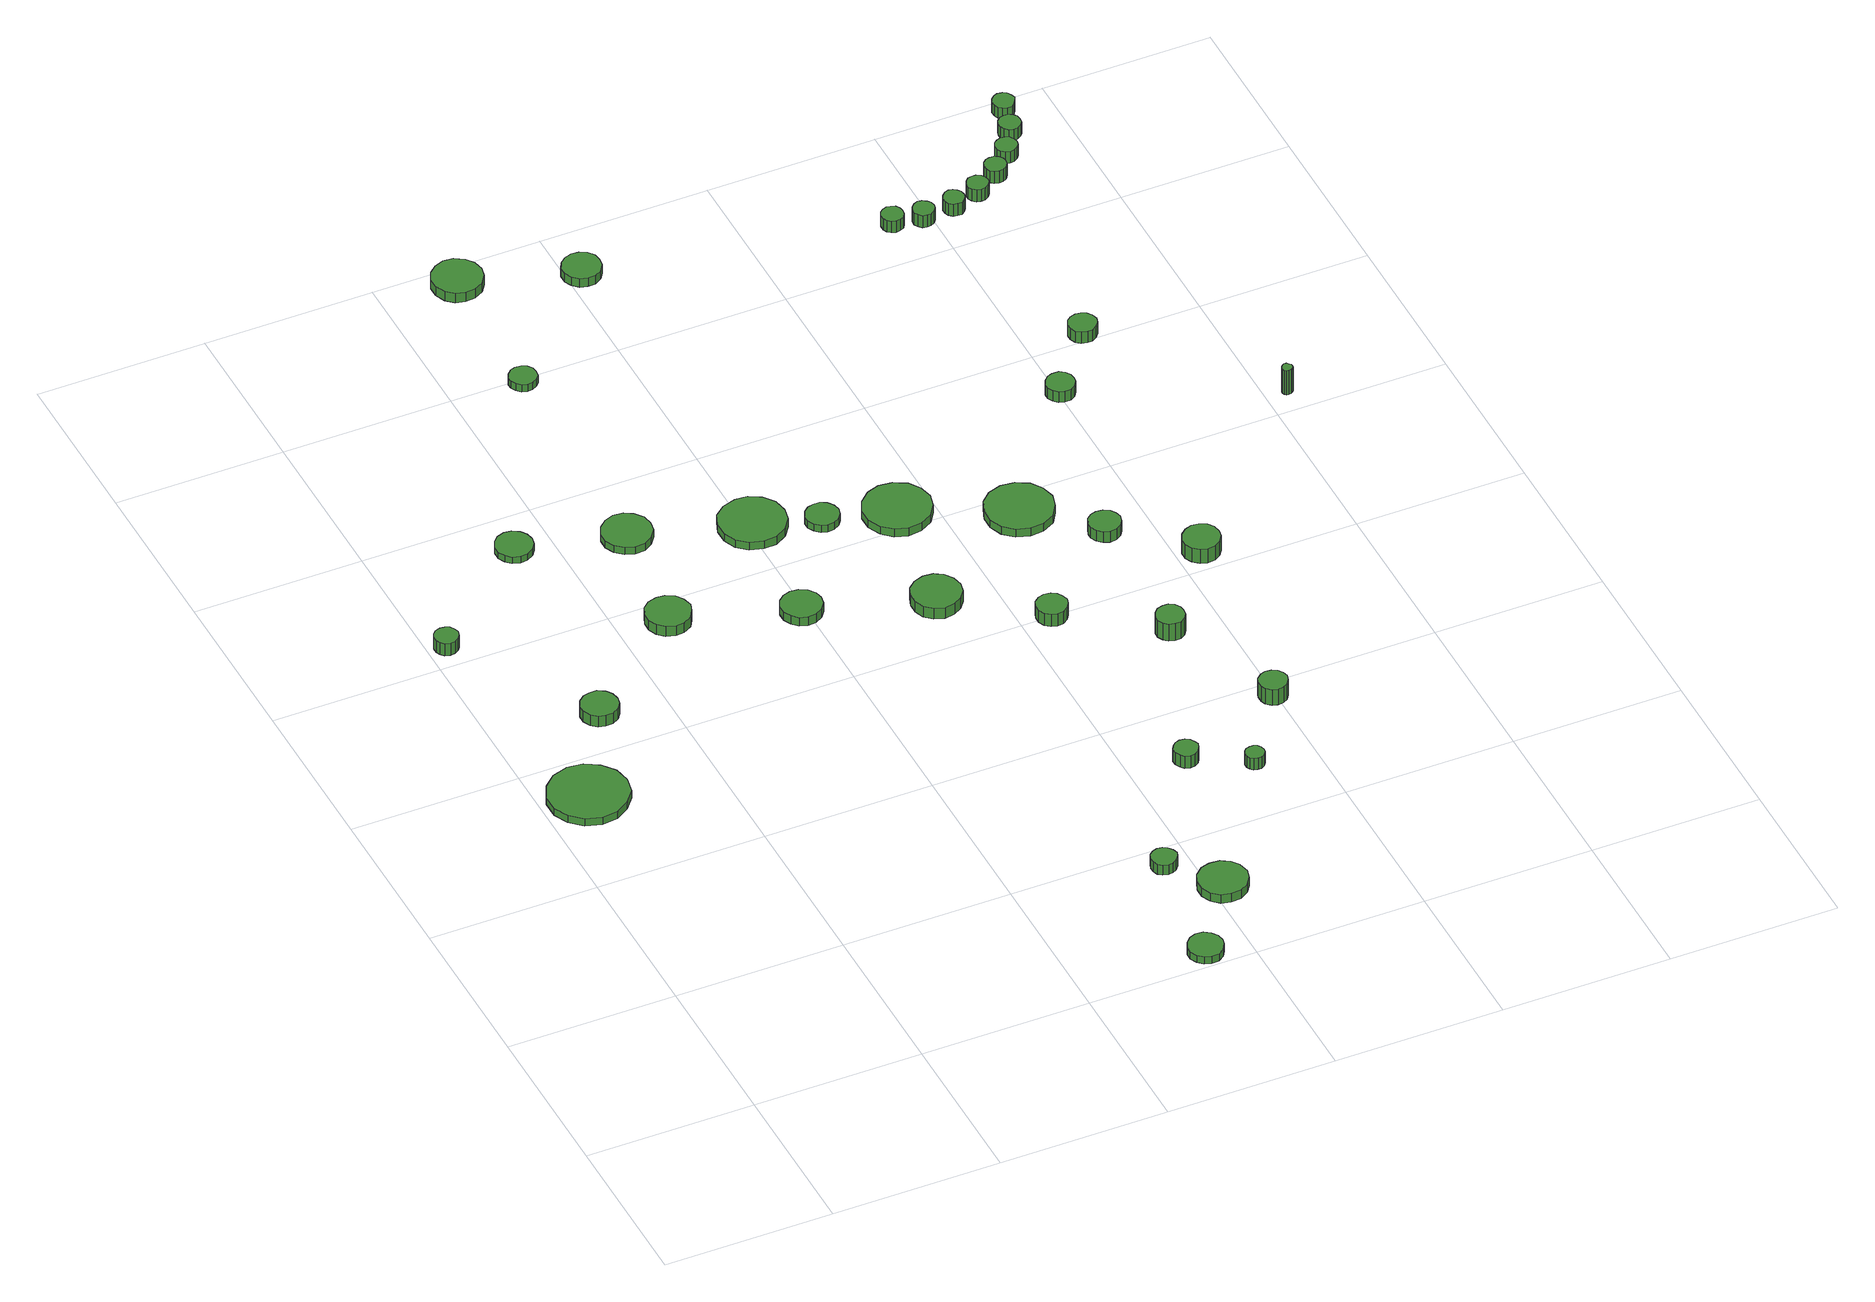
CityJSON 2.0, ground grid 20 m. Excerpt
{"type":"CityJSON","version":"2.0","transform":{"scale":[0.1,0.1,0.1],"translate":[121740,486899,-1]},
"CityObjects":{
"tree1":{"type":"SolitaryVegetationObject","attributes":{"function":"something"},"geometry":[{"type":"MultiSurface","lod":"1","boundaries":[[[0,1,2,3,4,5,6,7,8,9,10,11,12,13,14]],[[15,16,17,18,19,20,21,22,23,24,25,26,27,28,29]],[[0,29,28,1]],[[1,28,27,2]],[[2,27,26,3]],[[3,26,25,4]],[[4,25,24,5]],[[5,24,23,6]],[[6,23,22,7]],[[7,22,21,8]],[[8,21,20,9]],[[9,20,19,10]],[[10,19,18,11]],[[11,18,17,12]],[[12,17,16,13]],[[13,16,15,14]],[[14,15,29,0]]]}]},
"tree2":{"type":"SolitaryVegetationObject","attributes":{"function":"something"},"geometry":[{"type":"MultiSurface","lod":"1","boundaries":[[[30,31,32,33,34,35,36,37,38,39,40,41,42,43,44]],[[45,46,47,48,49,50,51,52,53,54,55,56,57,58,59]],[[30,59,58,31]],[[31,58,57,32]],[[32,57,56,33]],[[33,56,55,34]],[[34,55,54,35]],[[35,54,53,36]],[[36,53,52,37]],[[37,52,51,38]],[[38,51,50,39]],[[39,50,49,40]],[[40,49,48,41]],[[41,48,47,42]],[[42,47,46,43]],[[43,46,45,44]],[[44,45,59,30]]]}]},
"tree3":{"type":"SolitaryVegetationObject","attributes":{"function":"something"},"geometry":[{"type":"MultiSurface","lod":"1","boundaries":[[[60,61,62,63,64,65,66,67,68,69,70,71,72,73,74]],[[75,76,77,78,79,80,81,82,83,84,85,86,87,88,89]],[[60,89,88,61]],[[61,88,87,62]],[[62,87,86,63]],[[63,86,85,64]],[[64,85,84,65]],[[65,84,83,66]],[[66,83,82,67]],[[67,82,81,68]],[[68,81,80,69]],[[69,80,79,70]],[[70,79,78,71]],[[71,78,77,72]],[[72,77,76,73]],[[73,76,75,74]],[[74,75,89,60]]]}]},
"tree4":{"type":"SolitaryVegetationObject","attributes":{"function":"something"},"geometry":[{"type":"MultiSurface","lod":"1","boundaries":[[[90,91,92,93,94,95,96,97,98,99,100,101,102,103,104]],[[105,106,107,108,109,110,111,112,113,114,115,116,117,118,119]],[[90,119,118,91]],[[91,118,117,92]],[[92,117,116,93]],[[93,116,115,94]],[[94,115,114,95]],[[95,114,113,96]],[[96,113,112,97]],[[97,112,111,98]],[[98,111,110,99]],[[99,110,109,100]],[[100,109,108,101]],[[101,108,107,102]],[[102,107,106,103]],[[103,106,105,104]],[[104,105,119,90]]]}]},
"tree5":{"type":"SolitaryVegetationObject","attributes":{"function":"something"},"geometry":[{"type":"MultiSurface","lod":"1","boundaries":[[[120,121,122,123,124,125,126,127,128,129,130,131,132,133,134]],[[135,136,137,138,139,140,141,142,143,144,145,146,147,148,149]],[[120,149,148,121]],[[121,148,147,122]],[[122,147,146,123]],[[123,146,145,124]],[[124,145,144,125]],[[125,144,143,126]],[[126,143,142,127]],[[127,142,141,128]],[[128,141,140,129]],[[129,140,139,130]],[[130,139,138,131]],[[131,138,137,132]],[[132,137,136,133]],[[133,136,135,134]],[[134,135,149,120]]]}]},
"tree6":{"type":"SolitaryVegetationObject","attributes":{"function":"something"}},
"tree7":{"type":"SolitaryVegetationObject","attributes":{"function":"something"},"geometry":[{"type":"MultiSurface","lod":"1","boundaries":[[[150,151,152,153,154,155,156,157,158,159,160,161,162,163,164]],[[165,166,167,168,169,170,171,172,173,174,175,176,177,178,179]],[[150,179,178,151]],[[151,178,177,152]],[[152,177,176,153]],[[153,176,175,154]],[[154,175,174,155]],[[155,174,173,156]],[[156,173,172,157]],[[157,172,171,158]],[[158,171,170,159]],[[159,170,169,160]],[[160,169,168,161]],[[161,168,167,162]],[[162,167,166,163]],[[163,166,165,164]],[[164,165,179,150]]]}]},
"tree8":{"type":"SolitaryVegetationObject","attributes":{"function":"something"},"geometry":[{"type":"MultiSurface","lod":"1","boundaries":[[[180,181,182,183,184,185,186,187,188,189,190,191,192,193,194]],[[195,196,197,198,199,200,201,202,203,204,205,206,207,208,209]],[[180,209,208,181]],[[181,208,207,182]],[[182,207,206,183]],[[183,206,205,184]],[[184,205,204,185]],[[185,204,203,186]],[[186,203,202,187]],[[187,202,201,188]],[[188,201,200,189]],[[189,200,199,190]],[[190,199,198,191]],[[191,198,197,192]],[[192,197,196,193]],[[193,196,195,194]],[[194,195,209,180]]]}]},
"tree9":{"type":"SolitaryVegetationObject","attributes":{"function":"something"},"geometry":[{"type":"MultiSurface","lod":"1","boundaries":[[[210,211,212,213,214,215,216,217,218,219,220,221,222,223,224]],[[225,226,227,228,229,230,231,232,233,234,235,236,237,238,239]],[[210,239,238,211]],[[211,238,237,212]],[[212,237,236,213]],[[213,236,235,214]],[[214,235,234,215]],[[215,234,233,216]],[[216,233,232,217]],[[217,232,231,218]],[[218,231,230,219]],[[219,230,229,220]],[[220,229,228,221]],[[221,228,227,222]],[[222,227,226,223]],[[223,226,225,224]],[[224,225,239,210]]]}]},
"tree10":{"type":"SolitaryVegetationObject","attributes":{"function":"something"},"geometry":[{"type":"MultiSurface","lod":"1","boundaries":[[[240,241,242,243,244,245,246,247,248,249,250,251,252,253,254]],[[255,256,257,258,259,260,261,262,263,264,265,266,267,268,269]],[[240,269,268,241]],[[241,268,267,242]],[[242,267,266,243]],[[243,266,265,244]],[[244,265,264,245]],[[245,264,263,246]],[[246,263,262,247]],[[247,262,261,248]],[[248,261,260,249]],[[249,260,259,250]],[[250,259,258,251]],[[251,258,257,252]],[[252,257,256,253]],[[253,256,255,254]],[[254,255,269,240]]]}]},
"tree11":{"type":"SolitaryVegetationObject","attributes":{"function":"something"},"geometry":[{"type":"MultiSurface","lod":"1","boundaries":[[[270,271,272,273,274,275,276,277,278,279,280,281,282,283,284]],[[285,286,287,288,289,290,291,292,293,294,295,296,297,298,299]],[[270,299,298,271]],[[271,298,297,272]],[[272,297,296,273]],[[273,296,295,274]],[[274,295,294,275]],[[275,294,293,276]],[[276,293,292,277]],[[277,292,291,278]],[[278,291,290,279]],[[279,290,289,280]],[[280,289,288,281]],[[281,288,287,282]],[[282,287,286,283]],[[283,286,285,284]],[[284,285,299,270]]]}]},
"tree12":{"type":"SolitaryVegetationObject","attributes":{"function":"something"},"geometry":[{"type":"MultiSurface","lod":"1","boundaries":[[[300,301,302,303,304,305,306,307,308,309,310,311,312,313,314]],[[315,316,317,318,319,320,321,322,323,324,325,326,327,328,329]],[[300,329,328,301]],[[301,328,327,302]],[[302,327,326,303]],[[303,326,325,304]],[[304,325,324,305]],[[305,324,323,306]],[[306,323,322,307]],[[307,322,321,308]],[[308,321,320,309]],[[309,320,319,310]],[[310,319,318,311]],[[311,318,317,312]],[[312,317,316,313]],[[313,316,315,314]],[[314,315,329,300]]]}]},
"tree13":{"type":"SolitaryVegetationObject","attributes":{"function":"something"},"geometry":[{"type":"MultiSurface","lod":"1","boundaries":[[[330,331,332,333,334,335,336,337,338,339,340,341,342,343,344]],[[345,346,347,348,349,350,351,352,353,354,355,356,357,358,359]],[[330,359,358,331]],[[331,358,357,332]],[[332,357,356,333]],[[333,356,355,334]],[[334,355,354,335]],[[335,354,353,336]],[[336,353,352,337]],[[337,352,351,338]],[[338,351,350,339]],[[339,350,349,340]],[[340,349,348,341]],[[341,348,347,342]],[[342,347,346,343]],[[343,346,345,344]],[[344,345,359,330]]]}]},
"tree14":{"type":"SolitaryVegetationObject","attributes":{"function":"something"},"geometry":[{"type":"MultiSurface","lod":"1","boundaries":[[[360,361,362,363,364,365,366,367,368,369,370,371,372,373,374]],[[375,376,377,378,379,380,381,382,383,384,385,386,387,388,389]],[[360,389,388,361]],[[361,388,387,362]],[[362,387,386,363]],[[363,386,385,364]],[[364,385,384,365]],[[365,384,383,366]],[[366,383,382,367]],[[367,382,381,368]],[[368,381,380,369]],[[369,380,379,370]],[[370,379,378,371]],[[371,378,377,372]],[[372,377,376,373]],[[373,376,375,374]],[[374,375,389,360]]]}]},
"tree15":{"type":"SolitaryVegetationObject","attributes":{"function":"something"},"geometry":[{"type":"MultiSurface","lod":"1","boundaries":[[[390,391,392,393,394,395,396,397,398,399,400,401,402,403,404]],[[405,406,407,408,409,410,411,412,413,414,415,416,417,418,419]],[[390,419,418,391]],[[391,418,417,392]],[[392,417,416,393]],[[393,416,415,394]],[[394,415,414,395]],[[395,414,413,396]],[[396,413,412,397]],[[397,412,411,398]],[[398,411,410,399]],[[399,410,409,400]],[[400,409,408,401]],[[401,408,407,402]],[[402,407,406,403]],[[403,406,405,404]],[[404,405,419,390]]]}]},
"tree16":{"type":"SolitaryVegetationObject","attributes":{"function":"something"},"geometry":[{"type":"MultiSurface","lod":"1","boundaries":[[[420,421,422,423,424,425,426,427,428,429,430,431,432,433,434]],[[435,436,437,438,439,440,441,442,443,444,445,446,447,448,449]],[[420,449,448,421]],[[421,448,447,422]],[[422,447,446,423]],[[423,446,445,424]],[[424,445,444,425]],[[425,444,443,426]],[[426,443,442,427]],[[427,442,441,428]],[[428,441,440,429]],[[429,440,439,430]],[[430,439,438,431]],[[431,438,437,432]],[[432,437,436,433]],[[433,436,435,434]],[[434,435,449,420]]]}]},
"tree17":{"type":"SolitaryVegetationObject","attributes":{"function":"something"}},
"tree18":{"type":"SolitaryVegetationObject","attributes":{"function":"something"},"geometry":[{"type":"MultiSurface","lod":"1","boundaries":[[[450,451,452,453,454,455,456,457,458,459,460,461,462,463,464]],[[465,466,467,468,469,470,471,472,473,474,475,476,477,478,479]],[[450,479,478,451]],[[451,478,477,452]],[[452,477,476,453]],[[453,476,475,454]],[[454,475,474,455]],[[455,474,473,456]],[[456,473,472,457]],[[457,472,471,458]],[[458,471,470,459]],[[459,470,469,460]],[[460,469,468,461]],[[461,468,467,462]],[[462,467,466,463]],[[463,466,465,464]],[[464,465,479,450]]]}]},
"tree19":{"type":"SolitaryVegetationObject","attributes":{"function":"something"},"geometry":[{"type":"MultiSurface","lod":"1","boundaries":[[[480,481,482,483,484,485,486,487,488,489,490,491,492,493,494]],[[495,496,497,498,499,500,501,502,503,504,505,506,507,508,509]],[[480,509,508,481]],[[481,508,507,482]],[[482,507,506,483]],[[483,506,505,484]],[[484,505,504,485]],[[485,504,503,486]],[[486,503,502,487]],[[487,502,501,488]],[[488,501,500,489]],[[489,500,499,490]],[[490,499,498,491]],[[491,498,497,492]],[[492,497,496,493]],[[493,496,495,494]],[[494,495,509,480]]]}]},
"tree20":{"type":"SolitaryVegetationObject","attributes":{"function":"something"},"geometry":[{"type":"MultiSurface","lod":"1","boundaries":[[[510,511,512,513,514,515,516,517,518,519,520,521,522,523,524]],[[525,526,527,528,529,530,531,532,533,534,535,536,537,538,539]],[[510,539,538,511]],[[511,538,537,512]],[[512,537,536,513]],[[513,536,535,514]],[[514,535,534,515]],[[515,534,533,516]],[[516,533,532,517]],[[517,532,531,518]],[[518,531,530,519]],[[519,530,529,520]],[[520,529,528,521]],[[521,528,527,522]],[[522,527,526,523]],[[523,526,525,524]],[[524,525,539,510]]]}]},
"tree21":{"type":"SolitaryVegetationObject","attributes":{"function":"something"},"geometry":[{"type":"MultiSurface","lod":"1","boundaries":[[[540,541,542,543,544,545,546,547,548,549,550,551,552,553,554]],[[555,556,557,558,559,560,561,562,563,564,565,566,567,568,569]],[[540,569,568,541]],[[541,568,567,542]],[[542,567,566,543]],[[543,566,565,544]],[[544,565,564,545]],[[545,564,563,546]],[[546,563,562,547]],[[547,562,561,548]],[[548,561,560,549]],[[549,560,559,550]],[[550,559,558,551]],[[551,558,557,552]],[[552,557,556,553]],[[553,556,555,554]],[[554,555,569,540]]]}]},
"tree22":{"type":"SolitaryVegetationObject","attributes":{"function":"something"},"geometry":[{"type":"MultiSurface","lod":"1","boundaries":[[[570,571,572,573,574,575,576,577,578,579,580,581,582,583,584]],[[585,586,587,588,589,590,591,592,593,594,595,596,597,598,599]],[[570,599,598,571]],[[571,598,597,572]],[[572,597,596,573]],[[573,596,595,574]],[[574,595,594,575]],[[575,594,593,576]],[[576,593,592,577]],[[577,592,591,578]],[[578,591,590,579]],[[579,590,589,580]],[[580,589,588,581]],[[581,588,587,582]],[[582,587,586,583]],[[583,586,585,584]],[[584,585,599,570]]]}]},
"tree23":{"type":"SolitaryVegetationObject","attributes":{"function":"something"},"geometry":[{"type":"MultiSurface","lod":"1","boundaries":[[[600,601,602,603,604,605,606,607,608,609,610,611,612,613,614]],[[615,616,617,618,619,620,621,622,623,624,625,626,627,628,629]],[[600,629,628,601]],[[601,628,627,602]],[[602,627,626,603]],[[603,626,625,604]],[[604,625,624,605]],[[605,624,623,606]],[[606,623,622,607]],[[607,622,621,608]],[[608,621,620,609]],[[609,620,619,610]],[[610,619,618,611]],[[611,618,617,612]],[[612,617,616,613]],[[613,616,615,614]],[[614,615,629,600]]]}]},
"tree24":{"type":"SolitaryVegetationObject","attributes":{"function":"something"},"geometry":[{"type":"MultiSurface","lod":"1","boundaries":[[[630,631,632,633,634,635,636,637,638,639,640,641,642,643,644]],[[645,646,647,648,649,650,651,652,653,654,655,656,657,658,659]],[[630,659,658,631]],[[631,658,657,632]],[[632,657,656,633]],[[633,656,655,634]],[[634,655,654,635]],[[635,654,653,636]],[[636,653,652,637]],[[637,652,651,638]],[[638,651,650,639]],[[639,650,649,640]],[[640,649,648,641]],[[641,648,647,642]],[[642,647,646,643]],[[643,646,645,644]],[[644,645,659,630]]]}]},
"tree25":{"type":"SolitaryVegetationObject","attributes":{"function":"something"},"geometry":[{"type":"MultiSurface","lod":"1","boundaries":[[[660,661,662,663,664,665,666,667,668,669,670,671,672,673,674]],[[675,676,677,678,679,680,681,682,683,684,685,686,687,688,689]],[[660,689,688,661]],[[661,688,687,662]],[[662,687,686,663]],[[663,686,685,664]],[[664,685,684,665]],[[665,684,683,666]],[[666,683,682,667]],[[667,682,681,668]],[[668,681,680,669]],[[669,680,679,670]],[[670,679,678,671]],[[671,678,677,672]],[[672,677,676,673]],[[673,676,675,674]],[[674,675,689,660]]]}]},
"tree26":{"type":"SolitaryVegetationObject","attributes":{"function":"something"},"geometry":[{"type":"MultiSurface","lod":"1","boundaries":[[[690,691,692,693,694,695,696,697,698,699,700,701,702,703,704]],[[705,706,707,708,709,710,711,712,713,714,715,716,717,718,719]],[[690,719,718,691]],[[691,718,717,692]],[[692,717,716,693]],[[693,716,715,694]],[[694,715,714,695]],[[695,714,713,696]],[[696,713,712,697]],[[697,712,711,698]],[[698,711,710,699]],[[699,710,709,700]],[[700,709,708,701]],[[701,708,707,702]],[[702,707,706,703]],[[703,706,705,704]],[[704,705,719,690]]]}]},
"tree27":{"type":"SolitaryVegetationObject","attributes":{"function":"something"},"geometry":[{"type":"MultiSurface","lod":"1","boundaries":[[[720,721,722,723,724,725,726,727,728,729,730,731,732,733,734]],[[735,736,737,738,739,740,741,742,743,744,745,746,747,748,749]],[[720,749,748,721]],[[721,748,747,722]],[[722,747,746,723]],[[723,746,745,724]],[[724,745,744,725]],[[725,744,743,726]],[[726,743,742,727]],[[727,742,741,728]],[[728,741,740,729]],[[729,740,739,730]],[[730,739,738,731]],[[731,738,737,732]],[[732,737,736,733]],[[733,736,735,734]],[[734,735,749,720]]]}]},
"tree28":{"type":"SolitaryVegetationObject","attributes":{"function":"something"},"geometry":[{"type":"MultiSurface","lod":"1","boundaries":[[[750,751,752,753,754,755,756,757,758,759,760,761,762,763,764]],[[765,766,767,768,769,770,771,772,773,774,775,776,777,778,779]],[[750,779,778,751]],[[751,778,777,752]],[[752,777,776,753]],[[753,776,775,754]],[[754,775,774,755]],[[755,774,773,756]],[[756,773,772,757]],[[757,772,771,758]],[[758,771,770,759]],[[759,770,769,760]],[[760,769,768,761]],[[761,768,767,762]],[[762,767,766,763]],[[763,766,765,764]],[[764,765,779,750]]]}]},
"tree29":{"type":"SolitaryVegetationObject","attributes":{"function":"something"},"geometry":[{"type":"MultiSurface","lod":"1","boundaries":[[[780,781,782,783,784,785,786,787,788,789,790,791,792,793,794]],[[795,796,797,798,799,800,801,802,803,804,805,806,807,808,809]],[[780,809,808,781]],[[781,808,807,782]],[[782,807,806,783]],[[783,806,805,784]],[[784,805,804,785]],[[785,804,803,786]],[[786,803,802,787]],[[787,802,801,788]],[[788,801,800,789]],[[789,800,799,790]],[[790,799,798,791]],[[791,798,797,792]],[[792,797,796,793]],[[793,796,795,794]],[[794,795,809,780]]]}]},
"tree30":{"type":"SolitaryVegetationObject","attributes":{"function":"something"},"geometry":[{"type":"MultiSurface","lod":"1","boundaries":[[[810,811,812,813,814,815,816,817,818,819,820,821,822,823,824]],[[825,826,827,828,829,830,831,832,833,834,835,836,837,838,839]],[[810,839,838,811]],[[811,838,837,812]],[[812,837,836,813]],[[813,836,835,814]],[[814,835,834,815]],[[815,834,833,816]],[[816,833,832,817]],[[817,832,831,818]],[[818,831,830,819]],[[819,830,829,820]],[[820,829,828,821]],[[821,828,827,822]],[[822,827,826,823]],[[823,826,825,824]],[[824,825,839,810]]]}]},
"tree31":{"type":"SolitaryVegetationObject","attributes":{"function":"something"},"geometry":[{"type":"MultiSurface","lod":"1","boundaries":[[[840,841,842,843,844,845,846,847,848,849,850,851,852,853,854]],[[855,856,857,858,859,860,861,862,863,864,865,866,867,868,869]],[[840,869,868,841]],[[841,868,867,842]],[[842,867,866,843]],[[843,866,865,844]],[[844,865,864,845]],[[845,864,863,846]],[[846,863,862,847]],[[847,862,861,848]],[[848,861,860,849]],[[849,860,859,850]],[[850,859,858,851]],[[851,858,857,852]],[[852,857,856,853]],[[853,856,855,854]],[[854,855,869,840]]]}]},
"tree32":{"type":"SolitaryVegetationObject","attributes":{"function":"something"}},
"tree33":{"type":"SolitaryVegetationObject","attributes":{"function":"something"},"geometry":[{"type":"MultiSurface","lod":"1","boundaries":[[[870,871,872,873,874,875,876,877,878,879,880,881,882,883,884]],[[885,886,887,888,889,890,891,892,893,894,895,896,897,898,899]],[[870,899,898,871]],[[871,898,897,872]],[[872,897,896,873]],[[873,896,895,874]],[[874,895,894,875]],[[875,894,893,876]],[[876,893,892,877]],[[877,892,891,878]],[[878,891,890,879]],[[879,890,889,880]],[[880,889,888,881]],[[881,888,887,882]],[[882,887,886,883]],[[883,886,885,884]],[[884,885,899,870]]]}]},
"tree34":{"type":"SolitaryVegetationObject","attributes":{"function":"something"},"geometry":[{"type":"MultiSurface","lod":"1","boundaries":[[[900,901,902,903,904,905,906,907,908,909,910,911,912,913,914]],[[915,916,917,918,919,920,921,922,923,924,925,926,927,928,929]],[[900,929,928,901]],[[901,928,927,902]],[[902,927,926,903]],[[903,926,925,904]],[[904,925,924,905]],[[905,924,923,906]],[[906,923,922,907]],[[907,922,921,908]],[[908,921,920,909]],[[909,920,919,910]],[[910,919,918,911]],[[911,918,917,912]],[[912,917,916,913]],[[913,916,915,914]],[[914,915,929,900]]]}]},
"tree35":{"type":"SolitaryVegetationObject","attributes":{"function":"something"},"geometry":[{"type":"MultiSurface","lod":"1","boundaries":[[[930,931,932,933,934,935,936,937,938,939,940,941,942,943,944]],[[945,946,947,948,949,950,951,952,953,954,955,956,957,958,959]],[[930,959,958,931]],[[931,958,957,932]],[[932,957,956,933]],[[933,956,955,934]],[[934,955,954,935]],[[935,954,953,936]],[[936,953,952,937]],[[937,952,951,938]],[[938,951,950,939]],[[939,950,949,940]],[[940,949,948,941]],[[941,948,947,942]],[[942,947,946,943]],[[943,946,945,944]],[[944,945,959,930]]]}]},
"tree36":{"type":"SolitaryVegetationObject","attributes":{"function":"something"},"geometry":[{"type":"MultiSurface","lod":"1","boundaries":[[[960,961,962,963,964,965,966,967,968,969,970,971,972,973,974]],[[975,976,977,978,979,980,981,982,983,984,985,986,987,988,989]],[[960,989,988,961]],[[961,988,987,962]],[[962,987,986,963]],[[963,986,985,964]],[[964,985,984,965]],[[965,984,983,966]],[[966,983,982,967]],[[967,982,981,968]],[[968,981,980,969]],[[969,980,979,970]],[[970,979,978,971]],[[971,978,977,972]],[[972,977,976,973]],[[973,976,975,974]],[[974,975,989,960]]]}]},
"tree37":{"type":"SolitaryVegetationObject","attributes":{"function":"something"},"geometry":[{"type":"MultiSurface","lod":"1","boundaries":[[[990,991,992,993,994,995,996,997,998,999,1000,1001,1002,1003,1004]],[[1005,1006,1007,1008,1009,1010,1011,1012,1013,1014,1015,1016,1017,1018,1019]],[[990,1019,1018,991]],[[991,1018,1017,992]],[[992,1017,1016,993]],[[993,1016,1015,994]],[[994,1015,1014,995]],[[995,1014,1013,996]],[[996,1013,1012,997]],[[997,1012,1011,998]],[[998,1011,1010,999]],[[999,1010,1009,1000]],[[1000,1009,1008,1001]],[[1001,1008,1007,1002]],[[1002,1007,1006,1003]],[[1003,1006,1005,1004]],[[1004,1005,1019,990]]]}]},
"tree38":{"type":"SolitaryVegetationObject","attributes":{"function":"something"},"geometry":[{"type":"MultiSurface","lod":"1","boundaries":[[[1020,1021,1022,1023,1024,1025,1026,1027,1028,1029,1030,1031,1032,1033,1034]],[[1035,1036,1037,1038,1039,1040,1041,1042,1043,1044,1045,1046,1047,1048,1049]],[[1020,1049,1048,1021]],[[1021,1048,1047,1022]],[[1022,1047,1046,1023]],[[1023,1046,1045,1024]],[[1024,1045,1044,1025]],[[1025,1044,1043,1026]],[[1026,1043,1042,1027]],[[1027,1042,1041,1028]],[[1028,1041,1040,1029]],[[1029,1040,1039,1030]],[[1030,1039,1038,1031]],[[1031,1038,1037,1032]],[[1032,1037,1036,1033]],[[1033,1036,1035,1034]],[[1034,1035,1049,1020]]]}]},
"tree39":{"type":"SolitaryVegetationObject","attributes":{"function":"something"},"geometry":[{"type":"MultiSurface","lod":"1","boundaries":[[[1050,1051,1052,1053,1054,1055,1056,1057,1058,1059,1060,1061,1062,1063,1064]],[[1065,1066,1067,1068,1069,1070,1071,1072,1073,1074,1075,1076,1077,1078,1079]],[[1050,1079,1078,1051]],[[1051,1078,1077,1052]],[[1052,1077,1076,1053]],[[1053,1076,1075,1054]],[[1054,1075,1074,1055]],[[1055,1074,1073,1056]],[[1056,1073,1072,1057]],[[1057,1072,1071,1058]],[[1058,1071,1070,1059]],[[1059,1070,1069,1060]],[[1060,1069,1068,1061]],[[1061,1068,1067,1062]],[[1062,1067,1066,1063]],[[1063,1066,1065,1064]],[[1064,1065,1079,1050]]]}]}
},
"vertices":[
[100,536,16],[96,555,16],[84,570,16],[68,580,16],[49,582,16],[30,576,16],[16,563,16],[8,546,16],[8,526,16],[16,509,16],[30,496,16],[49,490,16],[68,492,16],[84,502,16],[96,517,16],[96,517,6],[84,502,6],[68,492,6],[49,490,6],[30,496,6],[16,509,6],[8,526,6],[8,546,6],[16,563,6],[30,576,6],[49,582,6],[68,580,6],[84,570,6],[96,555,6],[100,536,6],
[36,830,22],[34,836,22],[31,841,22],[26,843,22],[20,844,22],[14,842,22],[10,838,22],[8,833,22],[8,827,22],[10,822,22],[14,818,22],[20,816,22],[26,817,22],[31,820,22],[34,824,22],[34,824,5],[31,820,5],[26,817,5],[20,816,5],[14,818,5],[10,822,5],[8,827,5],[8,833,5],[10,838,5],[14,842,5],[20,844,5],[26,843,5],[31,841,5],[34,836,5],[36,830,5],
[146,659,20],[144,668,20],[139,675,20],[131,680,20],[122,680,20],[114,678,20],[107,672,20],[103,664,20],[103,655,20],[107,646,20],[114,640,20],[122,638,20],[131,639,20],[139,643,20],[144,650,20],[144,650,5],[139,643,5],[131,639,5],[122,638,5],[114,640,5],[107,646,5],[103,655,5],[103,664,5],[107,672,5],[114,678,5],[122,680,5],[131,680,5],[139,675,5],[144,668,5],[146,659,5],
[178,945,14],[176,954,14],[171,961,14],[163,966,14],[154,967,14],[145,964,14],[139,958,14],[135,949,14],[135,940,14],[139,932,14],[145,926,14],[154,923,14],[163,924,14],[171,929,14],[176,936,14],[176,936,5],[171,929,5],[163,924,5],[154,923,5],[145,926,5],[139,932,5],[135,940,5],[135,949,5],[139,958,5],[145,964,5],[154,967,5],[163,966,5],[171,961,5],[176,954,5],[178,945,5],
[284,768,19],[281,779,19],[275,788,19],[265,793,19],[255,794,19],[244,791,19],[236,784,19],[232,774,19],[232,763,19],[236,753,19],[244,746,19],[255,742,19],[265,743,19],[275,749,19],[281,758,19],[281,758,5],[275,749,5],[265,743,5],[255,742,5],[244,746,5],[236,753,5],[232,763,5],[232,774,5],[236,784,5],[244,791,5],[255,794,5],[265,793,5],[275,788,5],[281,779,5],[284,768,5],
[305,914,14],[303,926,14],[295,936,14],[285,942,14],[273,943,14],[262,939,14],[253,931,14],[248,920,14],[248,908,14],[253,897,14],[262,889,14],[273,885,14],[285,886,14],[295,892,14],[303,902,14],[303,902,4],[295,892,4],[285,886,4],[273,885,4],[262,889,4],[253,897,4],[248,908,4],[248,920,4],[253,931,4],[262,939,4],[273,943,4],[285,942,4],[295,936,4],[303,926,4],[305,914,4],
[570,22,16],[568,30,16],[563,37,16],[556,42,16],[547,43,16],[539,40,16],[533,34,16],[529,26,16],[529,18,16],[533,10,16],[539,4,16],[547,1,16],[556,2,16],[563,7,16],[568,14,16],[568,14,6],[563,7,6],[556,2,6],[547,1,6],[539,4,6],[533,10,6],[529,18,6],[529,26,6],[533,34,6],[539,40,6],[547,43,6],[556,42,6],[563,37,6],[568,30,6],[570,22,6],
[418,721,17],[416,730,17],[410,738,17],[401,743,17],[391,744,17],[382,741,17],[375,735,17],[371,726,17],[371,716,17],[375,707,17],[382,700,17],[391,697,17],[401,698,17],[410,703,17],[416,711,17],[416,711,5],[410,703,5],[401,698,5],[391,697,5],[382,700,5],[375,707,5],[371,716,5],[371,726,5],[375,735,5],[382,741,5],[391,744,5],[401,743,5],[410,738,5],[416,730,5],[418,721,5],
[585,171,19],[583,177,19],[579,182,19],[574,185,19],[568,186,19],[562,184,19],[557,180,19],[555,174,19],[555,168,19],[557,162,19],[562,158,19],[568,156,19],[574,157,19],[579,160,19],[583,165,19],[583,165,5],[579,160,5],[574,157,5],[568,156,5],[562,158,5],[557,162,5],[555,168,5],[555,174,5],[557,180,5],[562,184,5],[568,186,5],[574,185,5],[579,182,5],[583,177,5],[585,171,5],
[298,1191,18],[297,1198,18],[293,1203,18],[287,1206,18],[280,1207,18],[274,1205,18],[269,1200,18],[266,1194,18],[266,1188,18],[269,1182,18],[274,1177,18],[280,1175,18],[287,1176,18],[293,1179,18],[297,1184,18],[297,1184,8],[293,1179,8],[287,1176,8],[280,1175,8],[274,1177,8],[269,1182,8],[266,1188,8],[266,1194,8],[269,1200,8],[274,1205,8],[280,1207,8],[287,1206,8],[293,1203,8],[297,1198,8],[298,1191,8],
[642,114,17],[639,126,17],[632,135,17],[622,141,17],[610,142,17],[599,139,17],[590,131,17],[585,120,17],[585,108,17],[590,97,17],[599,89,17],[610,86,17],[622,87,17],[632,93,17],[639,102,17],[639,102,5],[632,93,5],[622,87,5],[610,86,5],[599,89,5],[590,97,5],[585,108,5],[585,120,5],[590,131,5],[599,139,5],[610,142,5],[622,141,5],[632,135,5],[639,126,5],[642,114,5],
[445,872,15],[442,888,15],[432,901,15],[418,909,15],[403,910,15],[387,905,15],[375,895,15],[369,880,15],[369,864,15],[375,849,15],[387,839,15],[403,834,15],[418,835,15],[432,843,15],[442,856,15],[442,856,4],[432,843,4],[418,835,4],[403,834,4],[387,839,4],[375,849,4],[369,864,4],[369,880,4],[375,895,4],[387,905,4],[403,910,4],[418,909,4],[432,901,4],[442,888,4],[445,872,4],
[315,1366,23],[312,1378,23],[305,1387,23],[294,1394,23],[282,1395,23],[271,1391,23],[262,1383,23],[257,1372,23],[257,1360,23],[262,1348,23],[271,1340,23],[282,1337,23],[294,1338,23],[305,1344,23],[312,1354,23],[312,1354,10],[305,1344,10],[294,1338,10],[282,1337,10],[271,1340,10],[262,1348,10],[257,1360,10],[257,1372,10],[262,1383,10],[271,1391,10],[282,1395,10],[294,1394,10],[305,1387,10],[312,1378,10],[315,1366,10],
[499,849,14],[497,857,14],[492,864,14],[485,868,14],[477,868,14],[470,866,14],[464,861,14],[460,853,14],[460,845,14],[464,838,14],[470,832,14],[477,830,14],[485,831,14],[492,835,14],[497,841,14],[497,841,4],[492,835,4],[485,831,4],[477,830,4],[470,832,4],[464,838,4],[460,845,4],[460,853,4],[464,861,4],[470,866,4],[477,868,4],[485,868,4],[492,864,4],[497,857,4],[499,849,4],
[563,675,19],[560,687,19],[553,697,19],[543,703,19],[531,704,19],[519,700,19],[510,692,19],[506,681,19],[506,669,19],[510,658,19],[519,650,19],[531,646,19],[543,648,19],[553,654,19],[560,663,19],[560,663,4],[553,654,4],[543,648,4],[531,646,4],[519,650,4],[510,658,4],[506,669,4],[506,681,4],[510,692,4],[519,700,4],[531,704,4],[543,703,4],[553,697,4],[560,687,4],[563,675,4],
[681,322,22],[679,327,22],[676,332,22],[671,335,22],[665,336,22],[659,334,22],[655,330,22],[652,325,22],[652,319,22],[655,313,22],[659,309,22],[665,307,22],[671,308,22],[676,311,22],[679,316,22],[679,316,5],[676,311,5],[671,308,5],[665,307,5],[659,309,5],[655,313,5],[652,319,5],[652,325,5],[655,330,5],[659,334,5],[665,336,5],[671,335,5],[676,332,5],[679,327,5],[681,322,5],
[597,825,16],[593,841,16],[584,854,16],[569,862,16],[553,864,16],[538,859,16],[526,848,16],[519,833,16],[519,817,16],[526,802,16],[538,791,16],[553,786,16],[569,788,16],[584,796,16],[593,809,16],[593,809,5],[584,796,5],[569,788,5],[553,786,5],[538,791,5],[526,802,5],[519,817,5],[519,833,5],[526,848,5],[538,859,5],[553,864,5],[569,862,5],[584,854,5],[593,841,5],[597,825,5],
[437,1326,22],[436,1335,22],[430,1343,22],[422,1347,22],[413,1348,22],[404,1345,22],[397,1339,22],[393,1331,22],[393,1321,22],[397,1313,22],[404,1306,22],[413,1304,22],[422,1304,22],[430,1309,22],[436,1317,22],[436,1317,10],[430,1309,10],[422,1304,10],[413,1304,10],[404,1306,10],[397,1313,10],[393,1321,10],[393,1331,10],[397,1339,10],[404,1345,10],[413,1348,10],[422,1347,10],[430,1343,10],[436,1335,10],[437,1326,10],
[742,284,21],[741,289,21],[738,293,21],[734,295,21],[730,295,21],[725,294,21],[722,291,21],[720,287,21],[720,282,21],[722,278,21],[725,275,21],[730,274,21],[734,274,21],[738,276,21],[741,280,21],[741,280,5],[738,276,5],[734,274,5],[730,274,5],[725,275,5],[722,278,5],[720,282,5],[720,287,5],[722,291,5],[725,294,5],[730,295,5],[734,295,5],[738,293,5],[741,289,5],[742,284,5],
[655,600,22],[653,607,22],[649,613,22],[643,617,22],[635,618,22],[628,616,22],[622,611,22],[619,604,22],[619,596,22],[622,589,22],[628,584,22],[635,582,22],[643,583,22],[649,587,22],[653,593,22],[653,593,5],[649,587,5],[643,583,5],[635,582,5],[628,584,5],[622,589,5],[619,596,5],[619,604,5],[622,611,5],[628,616,5],[635,618,5],[643,617,5],[649,613,5],[653,607,5],[655,600,5],
[758,523,29],[757,529,29],[753,535,29],[747,539,29],[740,539,29],[733,537,29],[728,532,29],[725,526,29],[725,519,29],[728,513,29],[733,508,29],[740,506,29],[747,506,29],[753,510,29],[757,516,29],[757,516,5],[753,510,5],[747,506,5],[740,506,5],[733,508,5],[728,513,5],[725,519,5],[725,526,5],[728,532,5],[733,537,5],[740,539,5],[747,539,5],[753,535,5],[757,529,5],[758,523,5],
[716,768,17],[712,784,17],[703,797,17],[688,805,17],[672,807,17],[656,802,17],[644,791,17],[638,776,17],[638,760,17],[644,745,17],[656,734,17],[672,729,17],[688,730,17],[703,738,17],[712,752,17],[712,752,6],[703,738,6],[688,730,6],[672,729,6],[656,734,6],[644,745,6],[638,760,6],[638,776,6],[644,791,6],[656,802,6],[672,807,6],[688,805,6],[703,797,6],[712,784,6],[716,768,6],
[814,379,27],[812,385,27],[808,391,27],[802,394,27],[795,395,27],[789,393,27],[783,388,27],[781,382,27],[781,375,27],[783,369,27],[789,364,27],[795,362,27],[802,363,27],[808,366,27],[812,372,27],[812,372,5],[808,366,5],[802,363,5],[795,362,5],[789,364,5],[783,369,5],[781,375,5],[781,382,5],[783,388,5],[789,393,5],[795,395,5],[802,394,5],[808,391,5],[812,385,5],[814,379,5],
[766,702,21],[764,709,21],[760,715,21],[753,719,21],[745,720,21],[738,718,21],[732,713,21],[729,705,21],[729,698,21],[732,691,21],[738,686,21],[745,683,21],[753,684,21],[760,688,21],[764,694,21],[764,694,6],[760,688,6],[753,684,6],[745,683,6],[738,686,6],[732,691,6],[729,698,6],[729,705,6],[732,713,6],[738,718,6],[745,720,6],[753,719,6],[760,715,6],[764,709,6],[766,702,6],
[850,629,26],[848,638,26],[843,645,26],[835,649,26],[826,650,26],[818,647,26],[811,641,26],[807,633,26],[807,624,26],[811,616,26],[818,610,26],[826,607,26],[835,608,26],[843,613,26],[848,620,26],[848,620,6],[843,613,6],[835,608,6],[826,607,6],[818,610,6],[811,616,6],[807,624,6],[807,633,6],[811,641,6],[818,647,6],[826,650,6],[835,649,6],[843,645,6],[848,638,6],[850,629,6],
[818,930,22],[817,937,22],[813,943,22],[807,947,22],[799,947,22],[793,945,22],[788,940,22],[785,934,22],[785,927,22],[788,921,22],[793,916,22],[799,914,22],[807,914,22],[813,918,22],[817,924,22],[817,924,7],[813,918,7],[807,914,7],[799,914,7],[793,916,7],[788,921,7],[785,927,7],[785,934,7],[788,940,7],[793,945,7],[799,947,7],[807,947,7],[813,943,7],[817,937,7],[818,930,7],
[767,1258,25],[766,1263,25],[763,1268,25],[758,1270,25],[753,1271,25],[748,1269,25],[744,1266,25],[742,1261,25],[742,1255,25],[744,1250,25],[748,1247,25],[753,1245,25],[758,1246,25],[763,1248,25],[766,1253,25],[766,1253,9],[763,1248,9],[758,1246,9],[753,1245,9],[748,1247,9],[744,1250,9],[742,1255,9],[742,1261,9],[744,1266,9],[748,1269,9],[753,1271,9],[758,1270,9],[763,1268,9],[766,1263,9],[767,1258,9],
[801,1251,26],[800,1256,26],[797,1260,26],[792,1263,26],[787,1264,26],[782,1262,26],[778,1258,26],[776,1254,26],[776,1248,26],[778,1244,26],[782,1240,26],[787,1239,26],[792,1239,26],[797,1242,26],[800,1246,26],[800,1246,9],[797,1242,9],[792,1239,9],[787,1239,9],[782,1240,9],[778,1244,9],[776,1248,9],[776,1254,9],[778,1258,9],[782,1262,9],[787,1264,9],[792,1263,9],[797,1260,9],[800,1256,9],[801,1251,9],
[881,1008,24],[879,1015,24],[875,1020,24],[869,1023,24],[863,1024,24],[856,1022,24],[851,1018,24],[848,1011,24],[848,1005,24],[851,998,24],[856,994,24],[863,992,24],[869,992,24],[875,996,24],[879,1001,24],[879,1001,8],[875,996,8],[869,992,8],[863,992,8],[856,994,8],[851,998,8],[848,1005,8],[848,1011,8],[851,1018,8],[856,1022,8],[863,1024,8],[869,1023,8],[875,1020,8],[879,1015,8],[881,1008,8],
[838,1254,26],[837,1259,26],[834,1263,26],[830,1266,26],[825,1267,26],[820,1265,26],[816,1261,26],[814,1257,26],[814,1251,26],[816,1247,26],[820,1243,26],[825,1242,26],[830,1242,26],[834,1245,26],[837,1249,26],[837,1249,9],[834,1245,9],[830,1242,9],[825,1242,9],[820,1243,9],[816,1247,9],[814,1251,9],[814,1257,9],[816,1261,9],[820,1265,9],[825,1267,9],[830,1266,9],[834,1263,9],[837,1259,9],[838,1254,9],
[872,1265,26],[871,1270,26],[868,1274,26],[863,1277,26],[858,1277,26],[853,1276,26],[849,1272,26],[847,1268,26],[847,1262,26],[849,1258,26],[853,1254,26],[858,1253,26],[863,1253,26],[868,1256,26],[871,1260,26],[871,1260,9],[868,1256,9],[863,1253,9],[858,1253,9],[853,1254,9],[849,1258,9],[847,1262,9],[847,1268,9],[849,1272,9],[853,1276,9],[858,1277,9],[863,1277,9],[868,1274,9],[871,1270,9],[872,1265,9],
[1030,828,42],[1030,830,42],[1028,832,42],[1026,834,42],[1023,834,42],[1021,833,42],[1019,831,42],[1018,829,42],[1018,826,42],[1019,824,42],[1021,822,42],[1023,822,42],[1026,822,42],[1028,823,42],[1030,825,42],[1030,825,8],[1028,823,8],[1026,822,8],[1023,822,8],[1021,822,8],[1019,824,8],[1018,826,8],[1018,829,8],[1019,831,8],[1021,833,8],[1023,834,8],[1026,834,8],[1028,832,8],[1030,830,8],[1030,828,8],
[902,1284,27],[901,1289,27],[898,1293,27],[893,1296,27],[888,1296,27],[883,1295,27],[879,1291,27],[877,1286,27],[877,1281,27],[879,1276,27],[883,1273,27],[888,1271,27],[893,1272,27],[898,1274,27],[901,1279,27],[901,1279,10],[898,1274,10],[893,1272,10],[888,1271,10],[883,1273,10],[879,1276,10],[877,1281,10],[877,1286,10],[879,1291,10],[883,1295,10],[888,1296,10],[893,1296,10],[898,1293,10],[901,1289,10],[902,1284,10],
[927,1309,26],[926,1314,26],[923,1319,26],[918,1321,26],[913,1322,26],[908,1320,26],[904,1317,26],[902,1312,26],[902,1306,26],[904,1302,26],[908,1298,26],[913,1296,26],[918,1297,26],[923,1300,26],[926,1304,26],[926,1304,10],[923,1300,10],[918,1297,10],[913,1296,10],[908,1298,10],[904,1302,10],[902,1306,10],[902,1312,10],[904,1317,10],[908,1320,10],[913,1322,10],[918,1321,10],[923,1319,10],[926,1314,10],[927,1309,10],
[946,1341,26],[945,1347,26],[942,1351,26],[937,1354,26],[932,1354,26],[927,1353,26],[923,1349,26],[921,1344,26],[921,1339,26],[923,1334,26],[927,1330,26],[932,1328,26],[937,1329,26],[942,1332,26],[945,1336,26],[945,1336,10],[942,1332,10],[937,1329,10],[932,1328,10],[927,1330,10],[923,1334,10],[921,1339,10],[921,1344,10],[923,1349,10],[927,1353,10],[932,1354,10],[937,1354,10],[942,1351,10],[945,1347,10],[946,1341,10],
[956,1377,26],[954,1382,26],[951,1387,26],[947,1389,26],[941,1390,26],[936,1388,26],[932,1384,26],[930,1380,26],[930,1374,26],[932,1369,26],[936,1366,26],[941,1364,26],[947,1364,26],[951,1367,26],[954,1372,26],[954,1372,11],[951,1367,11],[947,1364,11],[941,1364,11],[936,1366,11],[932,1369,11],[930,1374,11],[930,1380,11],[932,1384,11],[936,1388,11],[941,1390,11],[947,1389,11],[951,1387,11],[954,1382,11],[956,1377,11]
]}
